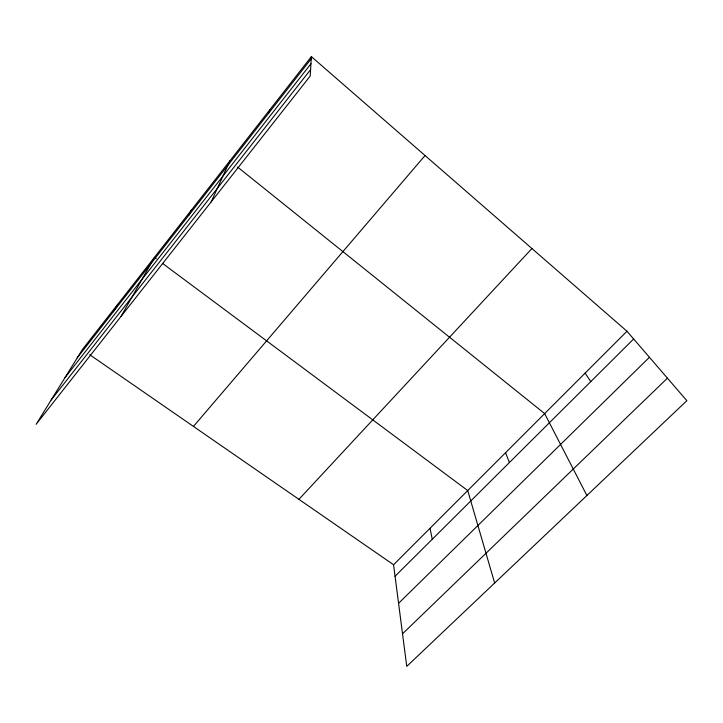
<?xml version="1.0" encoding="UTF-8"?>
<svg xmlns="http://www.w3.org/2000/svg" width="723" height="723" viewBox="0 0 723 723"><rect width="100%" height="100%" fill="white"/><g stroke="black" fill="none" stroke-linecap="round" stroke-linejoin="round"><path stroke-width="1.08" d="M311.369 56.62L310.203 76.032L36.15 424.284L82.332 349.607L311.369 56.62L626.986 331.242L686.85 400.696L406.76 666.38L393.565 564.762L89.76 354.74M268.703 113.113L269.824 109.76M211.179 201.871L229.878 160.858M188.549 215.571L191.45 210.032M121.003 316.466L154.433 257.37L156.222 258.707M113.276 311.794L117.713 304.356M77.207 357.894L311.242 58.735M65.061 377.542L310.944 63.778M51.17 399.991L310.592 69.616M193.457 426.425L425.043 155.535M298.942 499.34L531.929 248.531M393.565 564.762L626.986 331.242M395.056 576.258L633.655 338.979M398.572 603.298L649.435 357.289M402.53 633.809L667.428 378.165M162.485 263.362L467.736 490.555L494.649 583.009M237.641 167.094L544.663 413.592L586.895 495.508M585.115 373.122L590.781 381.608M505.558 452.715L509.417 462.53M430.031 528.278L432.273 539.25"/></g></svg>
